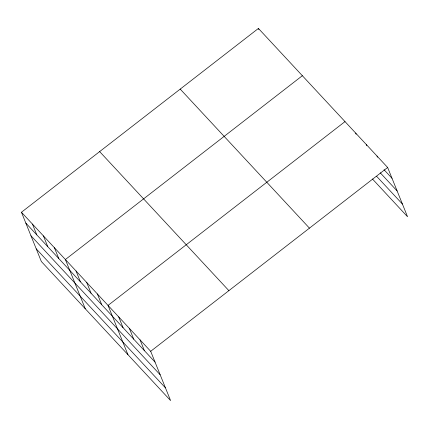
<?xml version="1.0" encoding="UTF-8"?>
<svg xmlns="http://www.w3.org/2000/svg" width="429" height="429" viewBox="0 0 429 429"><rect width="100%" height="100%" fill="white"/><g stroke="black" fill="none" stroke-linecap="round" stroke-linejoin="round"><path stroke-width="0.64" d="M21.45 212.253L150.686 351.303L170.586 400.563L41.35 261.513L21.45 212.253L258.414 28.437L387.65 167.487L407.55 216.747L372.452 178.984M302.354 75.713L65.39 259.529L85.291 308.789M345.002 121.6L108.038 305.416L127.939 354.676M150.686 351.303L387.65 167.487M384.014 169.686L392.009 178.287M380.26 172.817L397.141 190.98M376.657 176.33L402.423 204.054M180.212 89.098L309.448 228.142M99.646 151.593L228.882 290.642M25.815 223.059L155.051 362.103M30.942 235.746L160.178 374.796M36.224 248.825L165.46 387.87M376.984 156.011L377.472 157.212M366.323 144.541L366.806 145.742M355.662 133.07L356.145 134.272M258.414 28.437L258.896 29.639M140.026 339.827L144.391 350.632M129.36 328.357L133.725 339.162M118.699 316.886L123.064 327.686M97.378 293.945L101.743 304.746M86.712 282.47L91.077 293.275M76.051 270.999L80.416 281.805M54.403 247.71L58.768 258.515M43.42 235.891L47.785 246.696M32.432 224.072L36.797 234.877"/></g></svg>
